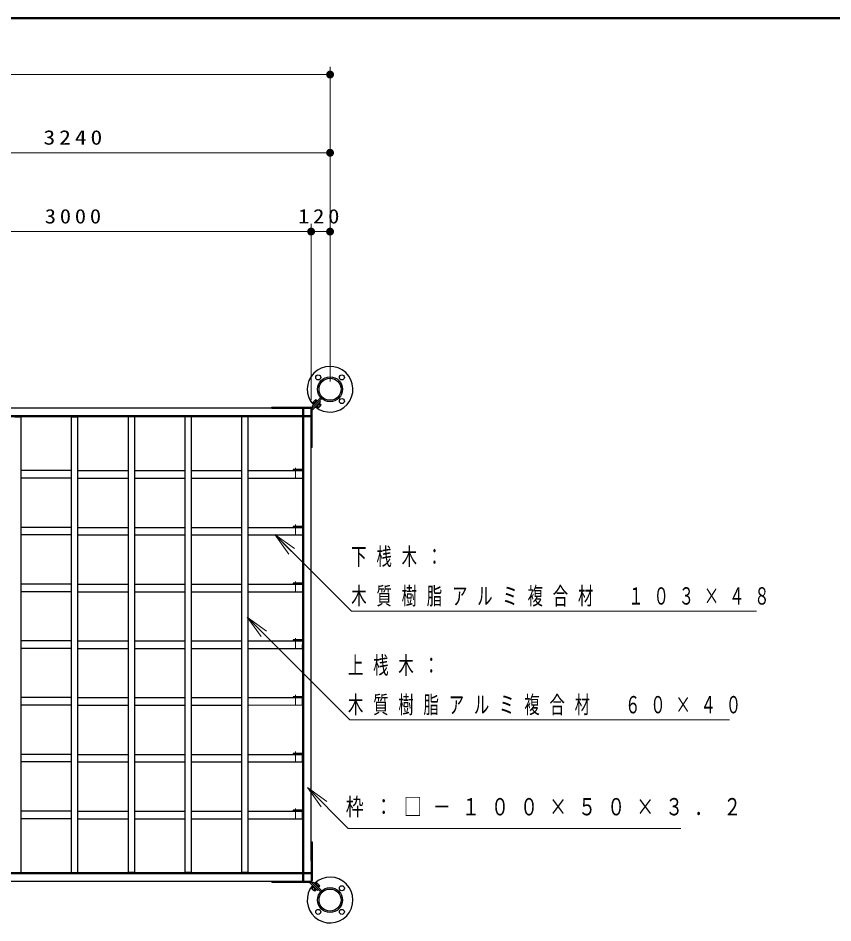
# Model space of a CAD drawing. Units: millimetres on the paper, scale 1:50. Extents: x -365 to 10, y -38 to 257.
# Drawn here: x -237.5 to -134.1, y 142.2 to 257 of the extents above; entities that cross this region are included whole.
import ezdxf

# ---------------------------------------------------------------- set-up
doc = ezdxf.new("R2010")
doc.units = ezdxf.units.MM
doc.linetypes.add('USER2', pattern=[6, 3, -1, 1, -1])
doc.layers.add('LY_1', color=7, linetype='Continuous', lineweight=13)
doc.layers.add('LY_2', color=7, linetype='Continuous', lineweight=13)
doc.styles.add('ＭＳ ゴシック', font='')
doc.styles.get('ＭＳ ゴシック').set_extended_font_data('MS Gothic')

# ---------------------------------------------------------------- blocks, each defined once
blk = doc.blocks.new('filled_dot')
at = {"color": 0, "linetype": 'Continuous', "lineweight": -2, "const_width": 1.25}
blk.add_lwpolyline([(-0.625, 0, 1), (0.625, 0, 1)], format="xyb", close=True, dxfattribs=at)

msp = doc.modelspace()

# ---------------------------------------------------------------- linework, layer by layer
at = {"layer": 'LY_1'}
for p, q in [((-197.891, 210.914), (-197.891, 250.836)), ((-327.491, 249.836), (-197.891, 249.836)), ((-262.691, 239.914), (-197.891, 239.914)), ((-197.891, 210.914), (-197.891, 240.914)), ((-200.291, 208.514), (-200.291, 230.914)), ((-200.291, 209.495), (-200.291, 230.914)), ((-260.291, 229.914), (-200.291, 229.914)), ((-200.291, 229.914), (-197.891, 229.914)), ((-204.891, 191.474), (-202.769, 189.352)), ((-204.891, 191.474), (-202.416, 189.706)), ((-203.123, 188.999), (-204.891, 191.474)), ((-208.419, 181.005), (-206.298, 178.884)), ((-208.419, 181.005), (-205.944, 179.237)), ((-206.651, 178.53), (-208.419, 181.005)), ((-200.772, 159.402), (-198.659, 157.272)), ((-200.772, 159.402), (-198.304, 157.625)), ((-199.014, 156.92), (-200.772, 159.402))]:
    msp.add_line(p, q, dxfattribs=at)
at = {"layer": 'LY_1', "lineweight": 25}
for p, q in [((-198.943, 208.734), (-200.171, 207.506)), ((-199.11, 208.313), (-200.171, 207.252)), ((-199.07, 208.862), (-200.142, 207.789)), ((-200.142, 207.789), (-200.015, 207.662)), ((-200.103, 208.202), (-199.707, 208.598)), ((-199.961, 208.061), (-200.103, 208.202)), ((-199.876, 208.146), (-200.018, 208.287)), ((-199.975, 208.047), (-199.551, 208.471)), ((-199.93, 208.001), (-199.975, 208.047)), ((-199.65, 208.372), (-199.792, 208.513)), ((-199.565, 208.457), (-199.707, 208.598)), ((-199.63, 207.702), (-199.206, 208.126)), ((-199.506, 208.426), (-199.551, 208.471)), ((-199.531, 207.801), (-199.311, 207.58)), ((-199.432, 207.532), (-199.036, 207.928)), ((-199.311, 207.58), (-199.084, 207.806)), ((-199.305, 208.027), (-199.084, 207.806)), ((-199.251, 208.171), (-199.206, 208.126)), ((-199.237, 208.44), (-199.11, 208.313)), ((-199.22, 208.112), (-199.036, 207.928)), ((-202.891, 207.514), (-257.691, 207.514)), ((-205.291, 207.514), (-205.291, 207.634)), ((-205.291, 207.634), (-200.351, 207.634)), ((-205.291, 207.514), (-200.291, 207.514)), ((-200.291, 202.514), (-200.291, 207.514)), ((-200.171, 202.514), (-200.171, 207.454)), ((-199.676, 207.747), (-199.63, 207.702)), ((-199.616, 207.716), (-199.432, 207.532)), ((-200.291, 150.114), (-200.291, 204.914)), ((-200.171, 202.514), (-200.291, 202.514)), ((-200.291, 152.514), (-200.171, 152.514)), ((-200.291, 152.514), (-200.291, 147.514)), ((-200.171, 152.514), (-200.171, 147.574)), ((-260.291, 147.514), (-202.891, 147.514)), ((-205.291, 147.394), (-205.291, 147.514)), ((-205.291, 147.514), (-200.291, 147.514)), ((-205.291, 147.394), (-200.351, 147.394)), ((-199.492, 146.333), (-200.553, 147.394)), ((-199.07, 146.165), (-200.298, 147.394)), ((-200.015, 147.365), (-200.142, 147.238)), ((-198.943, 146.293), (-200.015, 147.365)), ((-199.803, 147.153), (-199.758, 147.198)), ((-199.758, 147.198), (-199.333, 146.774)), ((-199.743, 147.184), (-199.602, 147.325)), ((-199.659, 147.099), (-199.517, 147.241)), ((-199.602, 147.325), (-199.206, 146.929)), ((-199.432, 146.873), (-199.291, 147.014)), ((-199.347, 146.788), (-199.206, 146.929)), ((-200.089, 146.839), (-200.272, 146.655)), ((-200.272, 146.655), (-199.876, 146.259)), ((-200.004, 146.754), (-200.224, 146.534)), ((-200.224, 146.534), (-199.998, 146.307)), ((-200.057, 146.898), (-200.103, 146.853)), ((-200.103, 146.853), (-199.678, 146.429)), ((-199.777, 146.528), (-199.998, 146.307)), ((-199.693, 146.443), (-199.876, 146.259)), ((-199.633, 146.474), (-199.678, 146.429)), ((-199.364, 146.46), (-199.492, 146.333)), ((-199.379, 146.729), (-199.333, 146.774))]:
    msp.add_line(p, q, dxfattribs=at)
at = {"layer": 'LY_1', "color": 140, "lineweight": 50}
for p, q in [((-201.291, 147.514), (-201.291, 207.514)), ((-200.291, 206.514), (-260.291, 206.514)), ((-260.291, 148.514), (-200.291, 148.514))]:
    msp.add_line(p, q, dxfattribs=at)
at = {"layer": 'LY_1', "color": 40, "lineweight": 25}
for p, q in [((-237.891, 206.414), (-237.091, 206.414)), ((-237.091, 148.614), (-237.091, 206.414)), ((-230.691, 148.614), (-230.691, 206.414)), ((-230.691, 206.414), (-229.891, 206.414)), ((-229.891, 148.614), (-229.891, 206.414)), ((-223.491, 148.614), (-223.491, 206.414)), ((-222.691, 206.414), (-223.491, 206.414)), ((-222.691, 148.614), (-222.691, 206.414)), ((-216.291, 148.614), (-216.291, 206.414)), ((-215.491, 206.414), (-216.291, 206.414)), ((-215.491, 148.614), (-215.491, 206.414)), ((-209.091, 148.614), (-209.091, 206.414)), ((-208.291, 206.414), (-209.091, 206.414)), ((-208.291, 148.614), (-208.291, 206.414)), ((-230.691, 199.594), (-237.091, 199.594)), ((-230.691, 198.634), (-237.091, 198.634)), ((-229.891, 199.594), (-223.491, 199.594)), ((-229.891, 198.634), (-223.491, 198.634)), ((-222.691, 199.594), (-216.291, 199.594)), ((-222.691, 198.634), (-216.291, 198.634)), ((-215.491, 199.594), (-209.091, 199.594)), ((-215.491, 198.634), (-209.091, 198.634)), ((-208.291, 199.594), (-201.391, 199.594)), ((-208.291, 198.634), (-201.391, 198.634)), ((-202.591, 199.714), (-202.591, 199.594)), ((-201.291, 199.714), (-202.591, 199.714)), ((-201.391, 199.594), (-201.391, 198.634)), ((-230.691, 192.394), (-237.091, 192.394)), ((-229.891, 192.394), (-223.491, 192.394)), ((-222.691, 192.394), (-216.291, 192.394)), ((-215.491, 192.394), (-209.091, 192.394)), ((-208.291, 192.394), (-201.391, 192.394)), ((-202.591, 192.514), (-202.591, 192.394)), ((-201.291, 192.514), (-202.591, 192.514)), ((-201.391, 192.394), (-201.391, 191.434)), ((-230.691, 191.434), (-237.091, 191.434)), ((-229.891, 191.434), (-223.491, 191.434)), ((-222.691, 191.434), (-216.291, 191.434)), ((-215.491, 191.434), (-209.091, 191.434)), ((-208.291, 191.434), (-201.391, 191.434)), ((-230.691, 185.194), (-237.091, 185.194)), ((-229.891, 185.194), (-223.491, 185.194)), ((-222.691, 185.194), (-216.291, 185.194)), ((-215.491, 185.194), (-209.091, 185.194)), ((-208.291, 185.194), (-201.391, 185.194)), ((-202.591, 185.314), (-202.591, 185.194)), ((-201.291, 185.314), (-202.591, 185.314)), ((-201.391, 185.194), (-201.391, 184.234)), ((-230.691, 184.234), (-237.091, 184.234)), ((-229.891, 184.234), (-223.491, 184.234)), ((-222.691, 184.234), (-216.291, 184.234)), ((-215.491, 184.234), (-209.091, 184.234)), ((-208.291, 184.234), (-201.391, 184.234)), ((-230.691, 177.994), (-237.091, 177.994)), ((-229.891, 177.994), (-223.491, 177.994)), ((-222.691, 177.994), (-216.291, 177.994)), ((-215.491, 177.994), (-209.091, 177.994)), ((-208.291, 177.994), (-201.391, 177.994)), ((-202.591, 178.114), (-202.591, 177.994)), ((-201.291, 178.114), (-202.591, 178.114)), ((-201.391, 177.994), (-201.391, 177.514)), ((-230.691, 177.034), (-237.091, 177.034)), ((-229.891, 177.034), (-223.491, 177.034)), ((-222.691, 177.034), (-216.291, 177.034)), ((-215.491, 177.034), (-209.091, 177.034)), ((-208.291, 177.034), (-201.391, 177.034)), ((-201.391, 177.034), (-201.391, 177.514)), ((-230.691, 170.794), (-237.091, 170.794)), ((-229.891, 170.794), (-223.491, 170.794)), ((-222.691, 170.794), (-216.291, 170.794)), ((-215.491, 170.794), (-209.091, 170.794)), ((-208.291, 170.794), (-201.391, 170.794)), ((-202.591, 170.914), (-202.591, 170.794)), ((-201.291, 170.914), (-202.591, 170.914)), ((-201.391, 169.874), (-201.391, 170.794)), ((-230.691, 169.834), (-237.091, 169.834)), ((-229.891, 169.834), (-223.491, 169.834)), ((-222.691, 169.834), (-216.291, 169.834)), ((-215.491, 169.834), (-209.091, 169.834)), ((-208.291, 169.834), (-201.391, 169.874)), ((-230.691, 163.594), (-237.091, 163.594)), ((-229.891, 163.594), (-223.491, 163.594)), ((-222.691, 163.594), (-216.291, 163.594)), ((-215.491, 163.594), (-209.091, 163.594)), ((-208.291, 163.594), (-201.391, 163.594)), ((-202.591, 163.714), (-202.591, 163.594)), ((-201.291, 163.714), (-202.591, 163.714)), ((-201.391, 162.634), (-201.391, 163.594)), ((-230.691, 162.634), (-237.091, 162.634)), ((-229.891, 162.634), (-223.491, 162.634)), ((-222.691, 162.634), (-216.291, 162.634)), ((-215.491, 162.634), (-209.091, 162.634)), ((-208.291, 162.634), (-201.391, 162.634)), ((-230.691, 156.394), (-237.091, 156.394)), ((-229.891, 156.394), (-223.491, 156.394)), ((-222.691, 156.394), (-216.291, 156.394)), ((-215.491, 156.394), (-209.091, 156.394)), ((-208.291, 156.394), (-201.391, 156.394)), ((-202.591, 156.514), (-202.591, 156.394)), ((-201.291, 156.514), (-202.591, 156.514)), ((-201.391, 155.434), (-201.391, 156.394)), ((-230.691, 155.434), (-237.091, 155.434)), ((-229.891, 155.434), (-223.491, 155.434)), ((-222.691, 155.434), (-216.291, 155.434)), ((-215.491, 155.434), (-209.091, 155.434)), ((-208.291, 155.434), (-201.391, 155.434)), ((-237.891, 148.614), (-237.091, 148.614)), ((-230.691, 148.614), (-229.891, 148.614)), ((-222.691, 148.614), (-223.491, 148.614)), ((-215.491, 148.614), (-216.291, 148.614)), ((-208.291, 148.614), (-209.091, 148.614))]:
    msp.add_line(p, q, dxfattribs=at)
at = {"layer": 'LY_1', "color": 40, "linetype": 'USER2'}
for p, q in [((-202.291, 198.634), (-202.291, 199.94)), ((-202.291, 191.434), (-202.291, 192.74)), ((-202.291, 184.234), (-202.291, 185.54)), ((-202.291, 177.034), (-202.291, 178.34)), ((-202.291, 169.834), (-202.291, 171.14)), ((-202.291, 162.634), (-202.291, 163.94)), ((-202.291, 155.434), (-202.291, 156.74))]:
    msp.add_line(p, q, dxfattribs=at)
at = {"layer": 'LY_1'}
for points in [[(-204.891, 191.474), (-195.187, 181.769), (-143.751, 181.769)], [(-208.419, 181.005), (-195.39, 167.976), (-147.172, 167.976)], [(-200.772, 159.402), (-195.594, 154.183), (-153.376, 154.183)]]:
    msp.add_lwpolyline(points, dxfattribs=at)
at = {"layer": 'LY_1', "lineweight": 25}
for centre, radius in [((-199.391, 211.414), 0.32), ((-197.891, 209.914), 1.58), ((-197.891, 209.914), 1.398), ((-196.391, 211.414), 0.32), ((-196.391, 208.414), 0.32), ((-196.391, 146.614), 0.32), ((-197.891, 145.114), 1.58), ((-197.891, 145.114), 1.398), ((-199.391, 143.614), 0.32), ((-196.391, 143.614), 0.32)]:
    msp.add_circle(centre, radius, dxfattribs=at)
for centre, radius, start, end in [((-197.891, 209.914), 2.9, 230.34217, 223.22157), ((-200.351, 207.454), 0.18, 0, 90), ((-197.891, 145.114), 2.9, 140.34217, 133.22157), ((-200.351, 147.574), 0.18, 270, 0)]:
    msp.add_arc(centre, radius, start, end, dxfattribs=at)
at = {"layer": 'LY_2', "lineweight": 50}
msp.add_line((0, 257), (-365, 257), dxfattribs=at)

# ---------------------------------------------------------------- block references
at = {"layer": 'LY_1', "xscale": 0.4, "yscale": 0.4, "rotation": 180}
for p in [(-197.891, 249.836), (-197.891, 239.914), (-200.291, 229.914), (-197.891, 229.914)]:
    msp.add_blockref('filled_dot', p, dxfattribs=at)
at = {"layer": 'LY_1', "xscale": 0.4, "yscale": 0.4}
msp.add_blockref('filled_dot', (-200.291, 229.914), dxfattribs=at)

# ---------------------------------------------------------------- texts
at = {"layer": 'LY_1', "style": 'ＭＳ ゴシック'}
for s, insert, char_height, attachment_point in [('\\T1.33;\\W1.2;3240', (-230.291, 240.914), 1.833, 8), ('\\T1.33;\\W1.15;3000', (-230.291, 230.914), 1.833, 8), ('\\T1.33;\\W1.15;120', (-199.091, 230.914), 1.833, 8), ('\\T1.64;\\W0.65;下桟木：', (-195.2, 188.569), 2.199, 4), ('\\T1.64;\\W0.65;木質樹脂アルミ複合材\u3000１０３×４８', (-195.2, 183.569), 2.199, 4), ('\\T1.64;\\W0.65;上桟木：', (-195.615, 174.776), 2.199, 4), ('\\T1.64;\\W0.65;木質樹脂アルミ複合材\u3000６０×４０', (-195.615, 169.776), 2.199, 4), ('\\T1.64;\\W0.75;枠：□－１００×５０×３．２', (-195.894, 156.833), 2.199, 4)]:
    msp.add_mtext(s, dxfattribs=dict(at, insert=insert, char_height=char_height, attachment_point=attachment_point))

doc.saveas('drawing.dxf')
